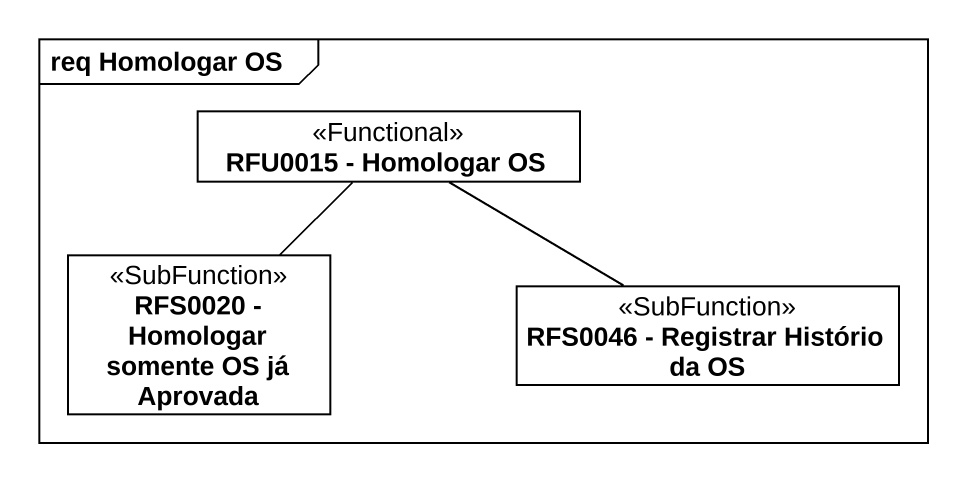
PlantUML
@startuml
mainframe req Homologar OS
hide circle
hide empty members
class "RFU0015 - Homologar OS" as RFU0015_Homologar_OS <<Functional>>
class "RFS0020 - Homologar somente OS já Aprovada" as RFS0020_Homologar_somente <<SubFunction>>
class "RFS0046 - Registrar Histório da OS" as RFS0046_Registrar_Histório <<SubFunction>>
RFS0020_Homologar_somente -up- RFU0015_Homologar_OS
RFS0046_Registrar_Histório -left- RFU0015_Homologar_OS
@enduml
